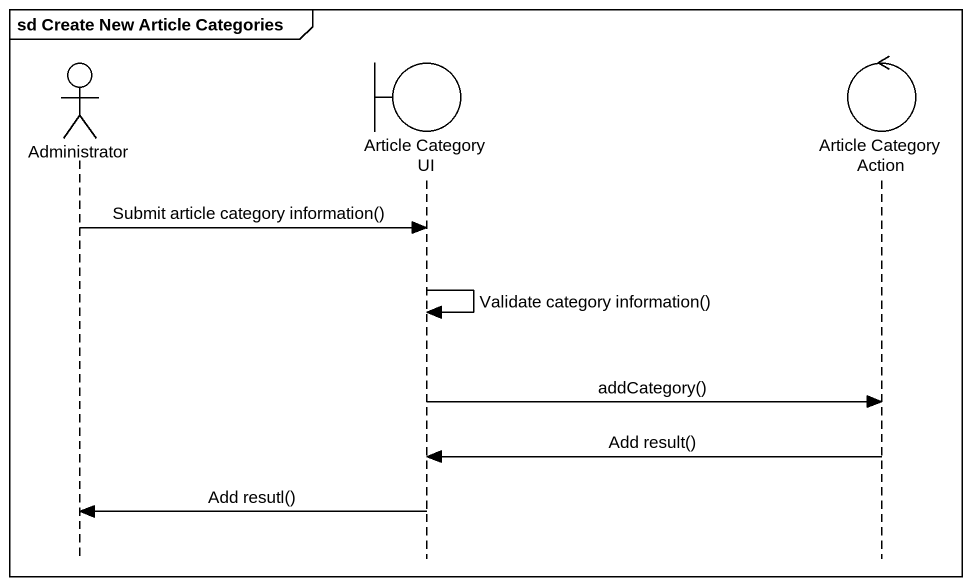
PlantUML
@startuml
mainframe sd Create New Article Categories
hide footbox
actor Administrator
boundary "Article Category UI" as Article_Category_UI
control "Article Category Action" as Article_Category_Action

Administrator -> Article_Category_UI : Submit article category information()
Article_Category_UI -> Article_Category_UI : Validate category information()
Article_Category_UI -> Article_Category_Action : addCategory()
Article_Category_Action -> Article_Category_UI : Add result()
Article_Category_UI -> Administrator : Add resutl()
@enduml
